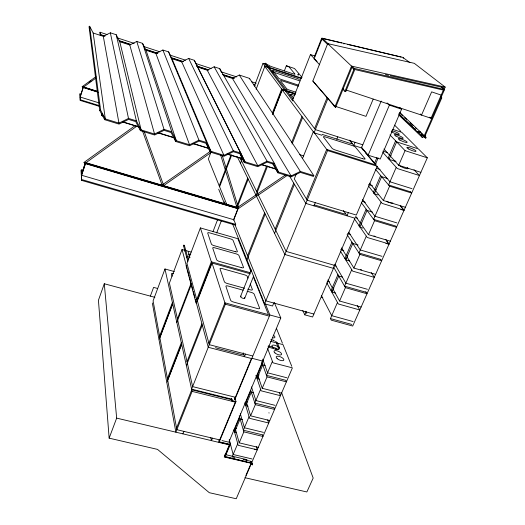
<?xml version="1.0" encoding="UTF-8"?>
<svg xmlns="http://www.w3.org/2000/svg" width="525" height="525" viewBox="0 0 525 525"><rect width="100%" height="100%" fill="white"/><g stroke="black" fill="none" stroke-linecap="round" stroke-linejoin="round"><path stroke-width="0.79" d="M163.537 185.305C164.082 185.876 161.969 186.388 162.514 185.601M276.373 342.792L278.611 348.679M84.899 163.518L84.105 162.35L84.899 163.518L136.913 126.112M286.348 90.582L286.742 89.768L286.401 90.858M265.926 63.82L265.637 63.177L264.974 63.499L292.865 100.964M287.28 175.376L238.245 208.674L237.648 207.67M96.049 77.969L82.852 87.596L82.195 86.678L95.963 76.63M107.015 34.512L100.019 32.228L100.177 35.057M83.278 86.92L80.017 97.145L80.023 93.667L80.207 96.344M97.401 91.842L83.324 87.445L80.043 97.506L80.24 100.426L99.803 106.483M80.24 100.426L80.259 97.059L98.995 102.874M82.884 170.382L81.309 169.923L81.053 170.684L81.316 175.186L85.45 162.829L237.733 207.788M85.175 163.327L81.559 174.129L81.309 169.923M102.027 113.288L101.476 114.575M238.212 208.655L85.49 163.387L81.349 175.75L81.624 180.377L235.43 225.12L235.718 224.378L233.828 219.726L238.12 208.688L237.497 207.592M102.086 113.774L101.607 115.559L103.176 116.038M81.624 180.377L81.624 175.271L85.49 163.387M101.607 115.559L102.119 114.023M237.051 207.487L237.622 207.802L238.298 207.25L222.324 155.761M154.888 297.334L104.285 283.756L98.431 300.274L109.141 438.152L157.52 449.393L209.317 492.699L236.237 498.75L292.399 367.854L272.967 362.808L267.671 348.626M150.367 296.087L153.595 287.385L157.526 288.448M174.379 271.569L164.975 268.977L153.083 300.877L159.836 337.47M210.925 152.178L208.366 159.029L226.905 204.789M109.141 438.152L116.662 418.123L104.285 283.756M191.074 252.059L182.031 249.519L169.404 283.093L192.616 386.603L235.397 397.267M249.309 79.026L249.546 78.396L239.308 75.042L232.431 78.435L223.643 75.567M250.957 271.582L237.845 238.698L200.379 227.916L186.939 263.347L197.059 300.759M254.363 86.153L263.025 63.322L265.283 64.076M159.613 336.256L172.41 302.531M172.666 303.68L159.003 339.655L152.316 302.945M172.718 303.923L159.882 337.726L167.685 380.002M219.24 185.857L230.797 155.459M256.134 89.257L264.994 65.96L267.284 66.721M219.607 186.782L231.781 154.796M177.437 318.918L191.087 283.303L191.395 284.471M176.827 322.462L191.376 284.379M213.019 231.577L217.711 219.352M223.867 203.313L224.457 201.79M241.021 159.83L241.605 158.307M240.483 163.295L242.347 158.452M216.654 232.969L221.36 220.756M284.287 71.032L286.322 65.782L286.65 65.888A2.363 0.374 21 0 1 289.295 67.233L294.827 73.887A2.422 0.394 21.1 0 1 292.878 73.73L272.081 66.826A2.435 0.4 20.9 0 1 269.043 65.323L266.785 64.575M196.724 299.506L211.326 261.798L249.979 272.632M200.379 227.916L211.706 262.966L196.114 303.201L186.067 265.643M167.423 378.591L181.322 342.746M181.617 344.085L166.779 382.325L159.049 339.918M181.683 344.367L167.737 380.303L176.853 429.699L219.352 439.819M272.344 113.072L281.682 89.014L295.608 93.575M236.342 207.434L247.741 178.093M272.698 113.866L282.063 89.768L314.075 132.779L321.923 135.279M272.606 114.667L282.273 89.801L264.849 66.419L301.317 78.507M237.668 206.233L248.227 179.084M233.415 220.146L237.989 208.392M187.025 361.679L201.915 323.708M186.382 365.577L202.282 325.067M256.627 191.507L266.47 166.458M314.823 56.037L310.459 54.561L292.733 99.652L315.354 129.609L362.782 144.795M256.069 195.333L267.625 165.946M314.383 56.7L321.661 38.24L341.519 42.945M319.712 64.824L314.114 58.925L322.284 38.227L402.741 57.363L409.881 62.6M352.032 67.147L335.573 107.52L312.841 81.034L327.698 43.621L414.297 63.328L445.18 87.091L443.225 91.54M208.878 343.206L224.917 302.827L268.452 314.639L253.267 276.636M252.505 355.93L209.278 344.676L197.393 300.845L212.041 263.058L225.363 304.205L191.605 389.143L232.043 399.197M176.544 428.046L191.75 389.812L232.175 399.853M164.975 268.977L192.098 391.387L175.868 432.18L166.838 382.627M291.703 142.288L301.967 116.511M247.551 255.754L264.652 212.835M292.064 144.047L302.662 117.443M246.96 259.809L265.223 214.016M182.89 433.847L183.881 431.373M240.529 296.5L251.219 269.876M244.768 298.121L253.654 276.078M314.587 128.599L327.049 97.735M296.408 173.67L294.282 178.933L307.158 200.209L356.311 215.06L377.232 166.261L327.548 150.563L313.399 131.572L302.472 158.635M275.152 229.123L293.731 183.14M314.075 132.779L327.856 98.667M274.575 233.376L294.42 184.301M335.573 107.52L335.068 106.509L351.52 66.104L327.698 43.621M429.791 117.167L431.025 118.25L443.389 90.097L354.788 69.543L345.745 91.665L344.918 91.389L354.303 68.414L351.934 66.176M261.496 297.432L261.936 296.363M249.546 78.396L313.819 175.632L313.491 176.439L300.346 172.39L291.119 176.873L277.869 172.81L272.606 163.61M306.39 198.936L326.701 149.428L376.248 165.093L361.417 147.558M273.774 303.03L272.541 306.016L264.593 303.837L327.548 150.563M245.477 354.099L244.414 356.685L243.141 352.793M212.448 438.172L211.437 440.626L210.696 437.463M336.774 139.282L337.706 137.032M250.983 461.77L252.269 464.855L251.56 463.05L224.739 456.763L229.812 444.649L218.813 442.037L235.489 401.809L232.004 400.942L231.466 398.265M313.976 205.859L315.295 202.67M234.623 399.144L251.436 358.509L208.241 347.288L195.379 299.322M234.76 399.722L269.843 314.974L265.407 303.929M246.494 461.862L225.205 456.54L230.278 444.426L219.286 441.814L235.968 401.579L235.056 398.429M274.273 302.433L280.79 317.947L228.848 442.194L222.023 440.567M239.662 417.355L234.15 430.539L235.699 430.913M262.238 363.379L256.515 377.062L258.09 377.462M381.196 101.082L361.476 147.912L353.778 145.451L355.084 142.334M373.163 99.192L365.984 116.36L333.9 105.847M249.067 416.692L243.37 430.211L262.428 434.818M260.623 389.261L254.815 403.042L274.004 407.82M272.409 361.305L266.49 375.349L285.803 380.303L286.394 381.846L267.028 376.884L261.706 361.863M237.733 443.638L232.142 456.901L234.511 457.459M258.261 447.385L239.21 442.844L243.843 431.858L239.21 415.787M269.778 420.545L250.602 415.833L255.327 404.631L250.845 390.62L245.227 404.053L246.789 404.44M281.525 393.186L262.218 388.297L267.028 376.884M403.167 58.295L403.456 57.606M399.807 107.533L401.592 109.193L380.231 159.029L368.143 155.183L389.379 105.131L387.023 102.887M289.603 176.229L305.845 203.411L354.952 218.203L312.605 316.988L304.815 314.849L306.068 311.896M348.337 212.651L346.992 215.808L343.416 210.538M375.998 163.912L374.437 163.419L376.924 157.592M375.362 164.515L378.177 157.946M245.897 475.46L251.029 463.503M337.929 274.641L331.039 290.627L332.594 291.067M351.94 242.137L344.899 258.477L346.467 258.93M366.148 209.186L358.949 225.875L359.835 227.168L367.06 210.427L372.422 212.061M378.092 194.959L374.246 193.771L373.308 192.563L380.664 175.507M395.62 140.812L388.1 158.255L389.642 158.747M374.246 193.771L381.629 176.662L387.804 178.598M396.067 161.588L389.097 159.37L396.644 141.875L418.405 148.916L427.317 157.815L352.695 326.032L331.255 320.145L330.455 318.59L337.47 302.459M351.73 269.673L344.558 286.158L366.102 292.267M366.312 236.152L358.982 253.004L380.684 259.357M381.104 202.138L373.61 219.365L395.476 225.98L396.493 227.299L374.568 220.677L361.298 202.571M396.237 167.35L388.572 184.977L410.596 191.848M361.121 307.04L339.583 301.022L345.411 287.634L333.513 266.969M375.624 274.345L353.922 268.085L359.887 254.395L347.091 234.655M390.331 241.185L368.478 234.668L374.568 220.677M405.372 207.283L383.355 200.504L389.583 186.191L375.539 169.358M420.873 172.338L398.685 165.29L405.064 150.649L389.99 134.945M418.208 132.562L418.51 131.88A0.958 0.853 -41.8 0 1 419.659 131.276L420.256 132.451A1.805 1.601 -41.7 0 0 418.208 132.562L398.744 113.997M425.217 134.932L425.782 136.047L422.303 137.465L421.109 135.102L421.693 133.77L419.357 131.552M442.844 89.119L443.5 87.623L390.206 75.692M440.619 97.473L441.597 95.248M440.508 96.869L441.781 97.893L425.066 135.903L426.024 137.806L425.519 138.101L424.279 135.647L444.55 89.532L441.335 87.038M298.607 74.819C298.876 72.922 296.645 75.357 298.515 74.918M186.749 256.364L186.539 257.257L186.788 256.338L189.965 257.224M419.764 132.608C420.886 131.014 417.657 131.703 419.147 132.759M272.035 71.663L272.311 70.658L271.996 71.682L299.814 80.889M162.494 184.787L163.124 185.653M89.099 82.34L91.074 80.896M84.105 162.35L135.037 125.705M343.796 43.844L344.144 43.857M163.111 184.301L210.394 151.279M163.203 185.942L211.857 151.961M238.153 207.053L285.141 175.14M313.819 175.632L300.333 171.465L291.106 175.954L278.532 172.095L274.477 163.485L267.087 161.201L257.801 165.736L245.024 161.812L240.804 153.09L233.297 150.773L223.945 155.347L210.965 151.357L206.574 142.524L198.949 140.168L189.538 144.782L176.334 140.733L171.78 131.782L164.017 129.386L154.547 134.046L141.12 129.924L136.395 120.855L128.5 118.42L118.965 123.126L105.315 118.939L93.174 33.023L89.644 26.25L89.02 26.565L99.737 110.506L104.652 119.687L119.044 124.103L128.572 119.398L135.726 121.603L140.457 130.666L154.612 135.01L164.082 130.351L171.111 132.523L175.665 141.468L189.584 145.733L198.995 141.12L205.905 143.253L210.295 152.086L223.985 156.286L233.336 151.718L240.135 153.812L244.355 162.533L257.827 166.661L267.113 162.133L273.801 164.2L277.869 172.81M93.174 33.023L103.294 36.323L110.342 32.812L116.202 34.735L119.766 41.692L141.12 129.924M119.766 41.692L129.767 44.953L136.776 41.468L142.564 43.365L146.029 50.256L176.334 140.733M146.029 50.256L155.905 53.478L162.881 50.019L168.597 51.89L171.97 58.715L210.965 151.357M171.97 58.715L181.722 61.897L188.672 58.459L194.316 60.309L240.804 153.09M99.737 110.506L100.583 110.086L89.644 26.25M194.316 60.309L197.597 67.075L207.231 70.219L214.141 66.806L219.726 68.631L274.477 163.485M424.049 135.66L422.887 136.132L421.693 133.77M276.944 343.33L276.393 343.042M82.195 86.678L82.819 87.596M265.394 64.168L265.053 63.997M351.52 66.104L445.18 87.091M385.435 74.622L388.612 75.337M270.867 339.662L273.873 340.344M244.932 477.697L306.869 491.971L313.182 478.058L281.479 392.28M243.187 459.493L251.075 461.344M251.429 463.345L224.267 456.986L229.34 444.872L116.662 418.123M252.098 458.962L233.152 454.499L229.235 439.556M225.277 454.571L247.052 459.683M347.589 44.382L401.067 57.054M254.513 449.157L257.224 449.8L256.259 446.604M257.23 449.833L238.192 445.305L233.907 429.66M235.148 428.151L236.703 428.531M243.843 431.858L262.946 436.465L262.467 434.943M236.145 432.521L234.59 432.147L240.115 418.937L242.458 419.508M263.471 432.383L244.401 427.763L240.279 413.595M246.245 401.618L247.813 402.006M255.327 404.631L274.555 409.415L274.043 407.938M232.135 400.627L235.968 401.579M192.098 391.387L235.01 402.032M248.049 406.186L245.7 405.602L251.331 392.142L253.693 392.739M268.8 412.873L269.181 412.965M275.067 405.339L255.872 400.549L251.455 386.859M259.389 379.162L257.02 378.558L262.762 364.849L265.132 365.459M286.886 377.777L267.56 372.809L262.677 359.166M257.552 374.581L259.127 374.988M251.921 358.273L262.756 361.088M270.552 341.322L283.008 344.63L291.788 366.345M269.843 314.974L280.79 317.947M225.363 304.205L269.01 316.043M353.122 321.562L331.721 315.669L321.313 295.608M313.871 314.042L265.821 300.845L235.108 225.041M330.455 318.59L351.835 324.463M244.604 288.277L227.469 283.539A2.618 0.938 21.7 0 1 224.287 281.518L220.1 269.082A2.553 0.886 21.5 0 1 222.377 268.636L244.315 274.765A2.54 0.879 22 0 1 247.426 276.708L247.997 278.184M247.721 289.137L250.058 289.78A2.605 0.925 22.2 0 0 252.289 289.262L250.287 284.091M243.213 290.194L228.336 286.092A2.645 0.958 21.8 0 0 225.999 286.611L230.501 299.985A2.717 1.011 22 0 0 233.815 302.124L257.217 308.49A2.71 0.998 22.5 0 0 259.507 307.886L254.277 294.4A2.632 0.945 22.3 0 0 251.042 292.346L247.124 291.27M211.706 262.966L250.477 273.827M321.274 296.914L322.796 297.34M333.841 288.173L332.286 287.733L327.974 279.891M335.724 293.173L331.826 292.077L338.743 276.052L342.654 277.167M367.415 289.301L345.857 283.172L334.832 264.219M327.173 281.151L329.464 281.8M345.411 287.634L367.014 293.757L365.754 291.697M334.72 265.401L286.125 251.403L239.938 157.625M333.907 265.433L336.203 266.096M333.447 268.367L284.852 254.494L237.333 156.824M347.74 255.977L346.172 255.518L341.434 247.846M81.88 179.596L235.718 224.378M349.663 260.984L345.732 259.849L352.8 243.469L358.122 245.037M359.887 254.395L381.649 260.767L380.756 259.468M340.712 249.552L343.79 250.451M81.624 175.271L233.828 219.726M86.218 162.783L162.304 185.253M163.872 185.719L236.821 207.263M85.509 163.662L238.12 208.688M382.023 256.331L360.308 249.952L348.646 232.155M347.589 233.5L350.674 234.419M389.084 243.994L367.244 237.497L354.368 218.813M385.868 243.331L388.973 244.256L386.689 241.106M361.777 223.315L360.255 222.856L355.688 216.3M360.603 227.397L362.887 228.08M355.313 217.514L357.637 218.21M268.295 345.877L277.102 348.541M267.934 346.933L276.793 349.611M396.848 222.882L374.968 216.248L362.611 199.579M362.23 201.37L365.341 202.322M123.513 122.056L138.397 126.637M159.548 133.14L173.65 137.471M193.239 143.496L208.123 148.076M227.712 154.094L242.596 158.675M262.185 164.692L274.719 168.551M122.758 122.062L139.21 127.116M158.012 132.897L174.464 137.957M192.485 143.496L208.937 148.555M226.951 154.094L242.622 158.911M261.424 164.686L275.527 169.024M404.099 210.157L382.095 203.398L368.504 186.014M400.851 209.455L403.981 210.42L400.391 206.043M376.176 189.952L374.64 189.479L369.633 183.14M80.45 99.796L99.232 105.61M373.308 192.563L374.843 193.036M368.55 184.564L372.455 185.778M411.994 188.685L389.957 181.788L376.924 166.366M84.059 87.163L97.328 91.317M299.801 154.698L303.713 155.925M83.291 87.091L97.355 91.488M98.201 92.269L83.324 87.445M389.583 186.191L411.672 193.082L410.616 191.874M376.313 168.295L380.093 169.483M382.81 151.128L387.358 152.585M391.007 155.59L389.458 155.098L383.959 149.015M322.153 134.374L349.913 143.24A3.032 0.61 22 0 0 352.124 143.181L349.624 140.168M405.064 150.649L427.317 157.815M392.556 129.334L401.815 132.352L417.322 147.833M105.079 36.068L100.419 34.552L100.019 32.228M119.057 40.628L130.705 44.435M145.464 49.245L157.887 53.301M171.091 57.612L183.52 61.668M196.718 65.973L208.373 69.772M223.125 74.589L233.999 78.14M253.418 84.472L254.966 84.978M100.465 34.84L104.357 36.113M119.129 40.93L130.791 44.737M144.788 49.304L157.224 53.36M171.222 57.927L182.884 61.727M196.882 66.294L208.543 70.101M222.541 74.668L234.202 78.474M253.641 84.814L255.196 85.319M296.034 92.249L289.839 90.221A2.645 0.466 21.1 0 1 286.512 88.548L280.698 80.922A2.572 0.446 21 0 1 282.798 81.067L298.384 86.205M282.273 89.801L295.45 94.113M282.837 90.018L285.935 91.035M287.483 91.54L295.234 94.08M294.787 95.425L293.272 94.927A2.697 0.486 21.2 0 0 291.106 94.822L293.56 98.044M117.114 37.813L134.203 43.398M144.303 46.699L159.836 51.778M169.936 55.079L185.476 60.152M195.569 63.453L211.109 68.532M221.209 71.833L236.742 76.913M251.501 81.736L256.167 83.258M298.738 85.24L281.682 79.61A2.546 0.433 21 0 1 278.486 78.022L273.072 70.914A2.487 0.413 20.9 0 1 275.126 71.085L296.231 78.081A2.474 0.407 21.1 0 1 299.355 79.623M269.574 67.482L297.084 76.604M297.832 76.853L300.818 77.844M286.315 65.776L294.538 68.519L302.059 77.405M346.375 90.11L431.812 118.512M389.379 105.131L401.592 109.193M314.114 58.925L314.856 59.174M441.19 95.097L431.648 91.862L421.529 115.093L420.308 113.997M440.993 97.624L441.781 97.893M354.303 68.414L444.55 89.532M322.284 38.227L328.808 44.376M321.661 38.24L322.849 39.362M399.518 112.219L424.279 135.647M321.956 39.067L327.876 44.671M351.56 67.102L353.922 69.339M424.843 136.684L426.024 137.806M400.076 113.282L402.413 115.5M404.749 117.712L406.501 119.372M410.005 122.693L412.926 125.462M415.268 127.68L416.437 128.789M421.962 134.722L425.519 138.101M398.954 113.991L404.782 119.549M405.95 120.658L415.275 129.544M417.611 131.768L421.109 135.102M398.928 115.113L422.303 137.465M394.61 125.16L400.831 131.368M310.459 54.561L317.1 61.537M342.937 88.712L344.059 89.893M342.681 89.027L344.918 91.389M413.976 169.693L419.449 175.547L397.281 168.525L382.896 152.434M390.462 156.201L398.685 165.29M312.841 81.034L335.068 106.509M361.279 147.072L368.143 155.183M362.171 148.903L363.195 150.117M365.236 152.532L366.772 154.35M367.795 155.558L374.437 163.419M349.657 140.483L353.778 145.451M400.463 205.734L403.049 208.878M375.585 190.673L383.355 200.504M265.847 63.322L292.793 98.91M263.025 63.322L265.493 66.629M385.731 239.38L388.093 242.629M361.148 224.136L368.478 234.668M371.188 272.56L374.292 277.351L352.61 271.11L340.43 251.16M239.308 75.042L300.333 171.465M347.012 256.882L353.922 268.085M232.431 78.435L291.106 175.954M357.295 305.629L359.815 309.98L338.297 303.982L326.793 282.817M276.911 169.273L278.532 172.095M214.141 66.806L267.087 161.201M333.073 289.177L339.583 301.022M100.583 110.086L105.315 118.939M207.231 70.219L257.801 165.736M197.597 67.075L245.024 161.812M239.997 153.773L244.355 162.533M188.672 58.459L233.297 150.773M219.726 68.631L221.635 72.647M305.753 311.233L306.81 313.451M302.761 310.465L304.815 314.849M181.722 61.897L223.945 155.347M168.597 51.89L206.574 142.524M206.824 143.784L207.769 146.048M208.399 147.558L210.295 152.086M276.445 328.387L282.443 343.238M218.689 189.197L224.733 204.284M232.575 223.88L264.593 303.837M162.881 50.019L198.949 140.168M277.417 342.661L279.635 348.272M155.905 53.478L189.538 144.782M279.32 392.615L280.448 395.692L261.148 390.823L255.924 375.309M142.406 130.686L162.376 185.87M144.277 131.762L163.387 184.656M188.396 259.928L184.393 245.392L183.848 245.07L183.474 245.588L187.871 261.66M183.474 245.588L184.019 245.91L184.393 245.392M258.064 376.077L262.218 388.297M174.379 137.596L175.665 141.468M267.684 419.875L268.721 423.006L249.559 418.307L244.827 402.714M142.564 43.365L171.78 131.782M220.539 154.626L237.031 207.664M136.776 41.468L164.017 129.386M246.717 403.167L250.602 415.833M234.353 397.865L234.806 399.44M251.718 462.19L252.394 464.559M251.816 463.286L252.269 464.855M251.107 461.475L251.56 463.05M231.335 398.58L232.004 400.942M188.16 251.895L189.794 257.742M246.179 459.985L246.619 461.56M129.767 44.953L154.547 134.046M235.587 429.752L239.21 442.844M182.031 249.519L187.084 268.373M187.504 269.948L189.19 276.235M189.61 277.804L190.877 282.522M191.586 285.167L192.852 289.885M193.272 291.46L194.959 297.747M229.241 440.462L230.278 444.426M224.812 454.952L225.205 456.54M218.892 440.232L219.286 441.814M140.077 129.078L140.457 130.666M116.202 34.735L136.395 120.855M172.016 276.353L171.491 274.089A2.152 0.794 20.6 0 1 173.539 273.702M110.342 32.812L128.5 118.42M103.294 36.323L118.965 123.126M104.422 118.066L104.652 119.687M224.628 455.241L224.739 456.763M361.6 269.83A4.732 1.404 23.5 0 1 360.55 269.581M375.093 236.375A4.784 1.273 23.2 0 1 373.944 235.981M392.851 202.972A4.837 1.129 22.9 0 1 386.407 201.252M391.722 130.692A4.686 0.827 22.2 0 1 398.134 133.199A4.686 0.827 22.2 0 1 397.615 134.308A4.686 0.827 22.2 0 1 391.296 131.604M407.242 167.573A4.896 0.984 22.6 0 1 404.913 168.243A4.896 0.984 22.6 0 1 398.947 164.935M395.699 161.359A4.837 0.958 22.5 0 1 395.194 160.912M278.178 349.42A4.062 1.595 23.4 0 1 277.364 349.381M276.426 349.197A4.062 1.595 23.4 0 1 275.441 348.876M273.577 347.931A4.062 1.595 23.4 0 1 272.81 345.109A4.062 1.595 23.4 0 1 278.486 347.117M279.037 347.681A4.062 1.595 23.4 0 1 279.366 348.219M273.262 335.167A3.977 1.529 23.2 0 1 274.91 337.221A3.977 1.529 23.2 0 1 272.862 337.857M188.961 254.756A2.251 0.781 20.8 0 1 190.726 254.303M244.282 297.308A2.271 0.827 22.2 0 1 244.007 298.463A2.271 0.827 22.2 0 1 241.014 297.314A2.271 0.827 22.2 0 1 241.29 296.166M215.578 347.484A2.697 1.116 22.2 0 0 217.809 348.403L241.119 354.467A2.691 1.103 22.9 0 0 243.442 353.712M279.116 349.118A2.507 0.984 23.5 0 1 278.978 349.217M278.289 349.342A2.507 0.984 23.5 0 1 277.981 349.322M277.653 349.269A2.507 0.984 23.5 0 1 277.305 349.184M273.748 340.876A2.363 0.919 23.3 0 1 274.444 341.027M275.513 341.473A2.363 0.919 23.3 0 1 275.842 341.663M276.137 341.86A2.363 0.919 23.3 0 1 276.393 342.07M314.199 204.711A3.15 0.827 22.2 0 0 316.418 205.551L342.91 213.537A3.137 0.814 22.6 0 0 345.227 213.202M184.833 250.917L185.135 250.202L184.833 250.917M290.122 95.432L290.522 94.612L290.122 95.432M268.734 67.298L269.089 66.537L268.734 67.298M241.27 267.573L219.634 261.489A2.5 0.853 21.3 0 1 216.608 259.599L212.789 248.227A2.441 0.814 21.2 0 1 214.988 247.866L236.027 253.838A2.428 0.807 21.6 0 1 238.987 255.662L243.429 267.14A2.494 0.847 21.8 0 1 241.27 267.573M235.187 251.646L214.246 245.693A2.415 0.801 21.1 0 1 211.332 243.889L207.762 233.257A2.363 0.761 21 0 1 209.902 232.949L230.285 238.803A2.349 0.755 21.4 0 1 233.139 240.542L237.293 251.278A2.408 0.794 21.5 0 1 235.187 251.646M362.617 158.662L336.007 150.235A3.183 0.669 21.9 0 1 331.912 148.089L323.59 137.176A3.078 0.63 21.7 0 1 325.94 137.137L351.652 145.346A3.065 0.623 22 0 1 355.628 147.394L364.875 158.537A3.17 0.663 22.2 0 1 362.617 158.662M395.883 136.021A4.738 0.847 22.2 0 0 403.108 138.357A4.738 0.847 22.2 0 0 397.399 135.069A4.738 0.847 22.2 0 0 395.883 136.021M399.801 140.037A4.797 0.866 22.3 0 0 407.098 142.4A4.797 0.866 22.3 0 0 401.303 139.053A4.797 0.866 22.3 0 0 399.801 140.037M408.45 148.923A4.928 0.906 22.4 0 0 415.918 151.325A4.928 0.906 22.4 0 0 409.927 147.84A4.928 0.906 22.4 0 0 408.45 148.923M274.982 352.944A4.102 1.621 23.6 0 0 281.446 354.631A4.102 1.621 23.6 0 0 277.036 350.798A4.102 1.621 23.6 0 0 274.982 352.944M277.154 358.614A4.147 1.654 23.7 0 0 283.684 360.308A4.147 1.654 23.7 0 0 279.221 356.416A4.147 1.654 23.7 0 0 277.154 358.614"/></g></svg>
